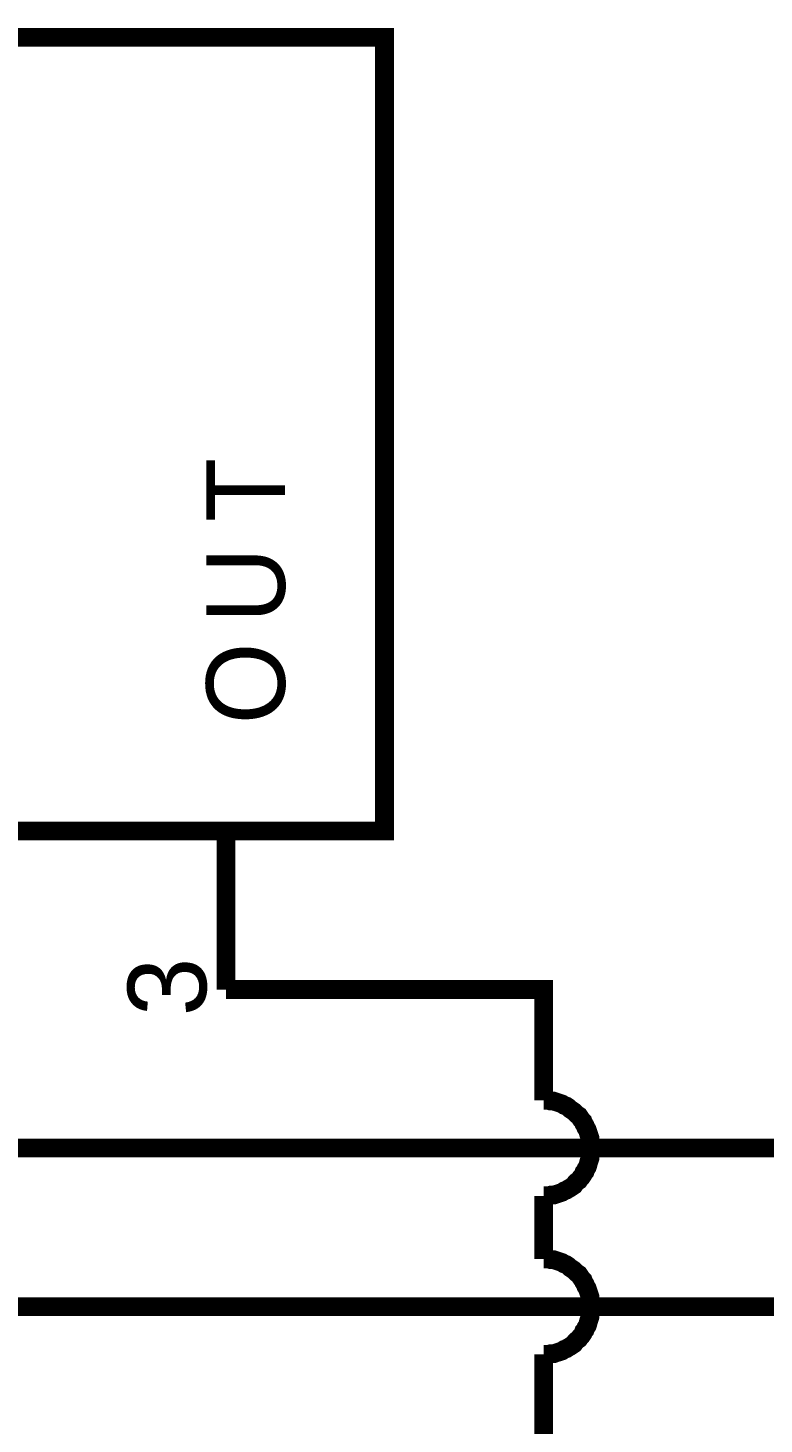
# Model space of a CAD drawing. Header units: inches. Extents: x 0 to 22.3, y 0 to 15.7.
# Drawn here: x 3.275 to 3.739, y 13.626 to 14.505 of the extents above; entities that cross this region are included whole.
import ezdxf

# ---------------------------------------------------------------- set-up
doc = ezdxf.new("R2010")
doc.units = ezdxf.units.IN
doc.header["$MEASUREMENT"] = 0
doc.layers.add('Sheet', color=255, linetype='Continuous')

msp = doc.modelspace()

# ---------------------------------------------------------------- linework, layer by layer
at = {"layer": 'Sheet'}
for points in [[(2.90022, 14.49907, 0.0118, 0.0118, 0), (3.50007, 14.49907, 0.0118, 0.0118, 0), (3.50007, 13.99917, 0.0118, 0.0118, 0), (2.90022, 13.99917, 0.0118, 0.0118, 0), (2.90022, 14.49907, 0.0118, 0.0118, 0)], [(2.90022, 14.49907, 0.0039, 0.0039, 0), (2.90022, 13.99917, 0.0039, 0.0039, 0), (3.50007, 13.99917, 0.0039, 0.0039, 0), (3.50007, 14.49907, 0.0039, 0.0039, 0), (2.90022, 14.49907, 0.0039, 0.0039, 0), (2.90022, 14.49907, 0.0039, 0.0039, 0)]]:
    msp.add_lwpolyline(points, format="xyseb", close=True, dxfattribs=at)
for points in [[(8.20027, 13.76932, 0.0118, 0.0118, 0), (8.20027, 13.69949, 0.0118, 0.0118, 0), (7.20038, 13.69949, 0.0118, 0.0118, 0), (6.20004, 13.69949, 0.0118, 0.0118, 0), (5.20015, 13.69949, 0.0118, 0.0118, 0), (4.20026, 13.69949, 0.0118, 0.0118, 0), (3.20036, 13.69949, 0.0118, 0.0118, 0), (2.20003, 13.69949, 0.0118, 0.0118, 0), (1.40038, 13.69949, 0.0118, 0.0118, 0), (1.40038, 14.19939, 0.0118, 0.0118, 0), (1.10024, 14.19939, 0.0118, 0.0118, 0)], [(3.40017, 13.99917, 0.0118, 0.0118, 0), (3.40017, 13.89927, 0.0118, 0.0118, 0)], [(3.23042, 13.79938, 0.0118, 0.0118, 0), (4.00001, 13.79938, 0.0118, 0.0118, 0), (4.00001, 13.89927, 0.0118, 0.0118, 0)], [(3.40017, 13.89927, 0.0118, 0.0118, 0), (3.60041, 13.89927, 0.0118, 0.0118, 0), (3.60041, 13.82944, 0.0118, 0.0118, 0)], [(3.63003, 13.79938, 0.0118, 0.0118, 0), (3.63003, 13.80071, 0.0118, 0.0118, 0), (3.63003, 13.80247, 0.0118, 0.0118, 0), (3.62958, 13.8038, 0.0118, 0.0118, 0), (3.62958, 13.80557, 0.0118, 0.0118, 0), (3.62914, 13.80689, 0.0118, 0.0118, 0), (3.6287, 13.80822, 0.0118, 0.0118, 0), (3.62826, 13.80955, 0.0118, 0.0118, 0), (3.62782, 13.81087, 0.0118, 0.0118, 0), (3.62693, 13.8122, 0.0118, 0.0118, 0), (3.62649, 13.81352, 0.0118, 0.0118, 0), (3.62561, 13.81485, 0.0118, 0.0118, 0), (3.62516, 13.81618, 0.0118, 0.0118, 0), (3.62428, 13.81706, 0.0118, 0.0118, 0), (3.6234, 13.81839, 0.0118, 0.0118, 0), (3.62251, 13.81971, 0.0118, 0.0118, 0), (3.62119, 13.8206, 0.0118, 0.0118, 0), (3.6203, 13.82148, 0.0118, 0.0118, 0), (3.61942, 13.82236, 0.0118, 0.0118, 0), (3.61809, 13.82325, 0.0118, 0.0118, 0), (3.61677, 13.82413, 0.0118, 0.0118, 0), (3.61588, 13.82502, 0.0118, 0.0118, 0), (3.61456, 13.8259, 0.0118, 0.0118, 0), (3.61323, 13.82634, 0.0118, 0.0118, 0), (3.6119, 13.82723, 0.0118, 0.0118, 0), (3.61058, 13.82767, 0.0118, 0.0118, 0), (3.60925, 13.82811, 0.0118, 0.0118, 0), (3.60792, 13.82855, 0.0118, 0.0118, 0), (3.6066, 13.82899, 0.0118, 0.0118, 0), (3.60483, 13.82899, 0.0118, 0.0118, 0), (3.6035, 13.82944, 0.0118, 0.0118, 0), (3.60174, 13.82944, 0.0118, 0.0118, 0), (3.60041, 13.82944, 0.0118, 0.0118, 0)], [(3.60041, 13.82944, 0.0118, 0.0118, 0), (3.60041, 13.82944, 0.0118, 0.0118, 0), (3.60041, 13.82944, 0.0118, 0.0118, 0), (3.60041, 13.82944, 0.0118, 0.0118, 0), (3.60041, 13.82944, 0.0118, 0.0118, 0), (3.60041, 13.82944, 0.0118, 0.0118, 0), (3.60041, 13.82944, 0.0118, 0.0118, 0), (3.60041, 13.82944, 0.0118, 0.0118, 0), (3.60041, 13.82944, 0.0118, 0.0118, 0), (3.60041, 13.82944, 0.0118, 0.0118, 0), (3.60041, 13.82944, 0.0118, 0.0118, 0), (3.60041, 13.82944, 0.0118, 0.0118, 0), (3.60041, 13.82944, 0.0118, 0.0118, 0), (3.60041, 13.82944, 0.0118, 0.0118, 0), (3.60041, 13.82944, 0.0118, 0.0118, 0), (3.60041, 13.82944, 0.0118, 0.0118, 0), (3.60041, 13.82944, 0.0118, 0.0118, 0), (3.60041, 13.82944, 0.0118, 0.0118, 0), (3.60041, 13.82944, 0.0118, 0.0118, 0), (3.60041, 13.82944, 0.0118, 0.0118, 0), (3.60041, 13.82944, 0.0118, 0.0118, 0), (3.60041, 13.82944, 0.0118, 0.0118, 0), (3.60041, 13.82944, 0.0118, 0.0118, 0), (3.60041, 13.82944, 0.0118, 0.0118, 0), (3.60041, 13.82944, 0.0118, 0.0118, 0), (3.60041, 13.82944, 0.0118, 0.0118, 0), (3.60041, 13.82944, 0.0118, 0.0118, 0), (3.60041, 13.82944, 0.0118, 0.0118, 0), (3.60041, 13.82944, 0.0118, 0.0118, 0), (3.60041, 13.82944, 0.0118, 0.0118, 0), (3.60041, 13.82944, 0.0118, 0.0118, 0), (3.60041, 13.82944, 0.0118, 0.0118, 0), (3.60041, 13.82944, 0.0118, 0.0118, 0)], [(3.60041, 13.76932, 0.0118, 0.0118, 0), (3.60174, 13.76932, 0.0118, 0.0118, 0), (3.6035, 13.76932, 0.0118, 0.0118, 0), (3.60483, 13.76977, 0.0118, 0.0118, 0), (3.6066, 13.76977, 0.0118, 0.0118, 0), (3.60792, 13.77021, 0.0118, 0.0118, 0), (3.60925, 13.77065, 0.0118, 0.0118, 0), (3.61058, 13.77109, 0.0118, 0.0118, 0), (3.6119, 13.77153, 0.0118, 0.0118, 0), (3.61323, 13.77242, 0.0118, 0.0118, 0), (3.61456, 13.77286, 0.0118, 0.0118, 0), (3.61588, 13.77374, 0.0118, 0.0118, 0), (3.61677, 13.77419, 0.0118, 0.0118, 0), (3.61809, 13.77507, 0.0118, 0.0118, 0), (3.61942, 13.77595, 0.0118, 0.0118, 0), (3.6203, 13.77728, 0.0118, 0.0118, 0), (3.62119, 13.77816, 0.0118, 0.0118, 0), (3.62251, 13.77905, 0.0118, 0.0118, 0), (3.6234, 13.78037, 0.0118, 0.0118, 0), (3.62428, 13.78126, 0.0118, 0.0118, 0), (3.62516, 13.78258, 0.0118, 0.0118, 0), (3.62561, 13.78391, 0.0118, 0.0118, 0), (3.62649, 13.78479, 0.0118, 0.0118, 0), (3.62693, 13.78612, 0.0118, 0.0118, 0), (3.62782, 13.78745, 0.0118, 0.0118, 0), (3.62826, 13.78877, 0.0118, 0.0118, 0), (3.6287, 13.79054, 0.0118, 0.0118, 0), (3.62914, 13.79187, 0.0118, 0.0118, 0), (3.62958, 13.79319, 0.0118, 0.0118, 0), (3.62958, 13.79496, 0.0118, 0.0118, 0), (3.63003, 13.79629, 0.0118, 0.0118, 0), (3.63003, 13.79761, 0.0118, 0.0118, 0), (3.63003, 13.79938, 0.0118, 0.0118, 0)], [(3.60041, 13.76932, 0.0118, 0.0118, 0), (3.60041, 13.72954, 0.0118, 0.0118, 0)], [(3.63003, 13.69949, 0.0118, 0.0118, 0), (3.63003, 13.70081, 0.0118, 0.0118, 0), (3.63003, 13.70258, 0.0118, 0.0118, 0), (3.62958, 13.70391, 0.0118, 0.0118, 0), (3.62958, 13.70568, 0.0118, 0.0118, 0), (3.62914, 13.707, 0.0118, 0.0118, 0), (3.6287, 13.70833, 0.0118, 0.0118, 0), (3.62826, 13.70965, 0.0118, 0.0118, 0), (3.62782, 13.71098, 0.0118, 0.0118, 0), (3.62693, 13.71231, 0.0118, 0.0118, 0), (3.62649, 13.71363, 0.0118, 0.0118, 0), (3.62561, 13.71496, 0.0118, 0.0118, 0), (3.62516, 13.71628, 0.0118, 0.0118, 0), (3.62428, 13.71717, 0.0118, 0.0118, 0), (3.6234, 13.71849, 0.0118, 0.0118, 0), (3.62251, 13.71982, 0.0118, 0.0118, 0), (3.62119, 13.7207, 0.0118, 0.0118, 0), (3.6203, 13.72159, 0.0118, 0.0118, 0), (3.61942, 13.72247, 0.0118, 0.0118, 0), (3.61809, 13.72336, 0.0118, 0.0118, 0), (3.61677, 13.72424, 0.0118, 0.0118, 0), (3.61588, 13.72512, 0.0118, 0.0118, 0), (3.61456, 13.72601, 0.0118, 0.0118, 0), (3.61323, 13.72645, 0.0118, 0.0118, 0), (3.6119, 13.72733, 0.0118, 0.0118, 0), (3.61058, 13.72778, 0.0118, 0.0118, 0), (3.60925, 13.72822, 0.0118, 0.0118, 0), (3.60792, 13.72866, 0.0118, 0.0118, 0), (3.6066, 13.7291, 0.0118, 0.0118, 0), (3.60483, 13.7291, 0.0118, 0.0118, 0), (3.6035, 13.72954, 0.0118, 0.0118, 0), (3.60174, 13.72954, 0.0118, 0.0118, 0), (3.60041, 13.72954, 0.0118, 0.0118, 0)], [(3.60041, 13.72954, 0.0118, 0.0118, 0), (3.60041, 13.72954, 0.0118, 0.0118, 0), (3.60041, 13.72954, 0.0118, 0.0118, 0), (3.60041, 13.72954, 0.0118, 0.0118, 0), (3.60041, 13.72954, 0.0118, 0.0118, 0), (3.60041, 13.72954, 0.0118, 0.0118, 0), (3.60041, 13.72954, 0.0118, 0.0118, 0), (3.60041, 13.72954, 0.0118, 0.0118, 0), (3.60041, 13.72954, 0.0118, 0.0118, 0), (3.60041, 13.72954, 0.0118, 0.0118, 0), (3.60041, 13.72954, 0.0118, 0.0118, 0), (3.60041, 13.72954, 0.0118, 0.0118, 0), (3.60041, 13.72954, 0.0118, 0.0118, 0), (3.60041, 13.72954, 0.0118, 0.0118, 0), (3.60041, 13.72954, 0.0118, 0.0118, 0), (3.60041, 13.72954, 0.0118, 0.0118, 0), (3.60041, 13.72954, 0.0118, 0.0118, 0), (3.60041, 13.72954, 0.0118, 0.0118, 0), (3.60041, 13.72954, 0.0118, 0.0118, 0), (3.60041, 13.72954, 0.0118, 0.0118, 0), (3.60041, 13.72954, 0.0118, 0.0118, 0), (3.60041, 13.72954, 0.0118, 0.0118, 0), (3.60041, 13.72954, 0.0118, 0.0118, 0), (3.60041, 13.72954, 0.0118, 0.0118, 0), (3.60041, 13.72954, 0.0118, 0.0118, 0), (3.60041, 13.72954, 0.0118, 0.0118, 0), (3.60041, 13.72954, 0.0118, 0.0118, 0), (3.60041, 13.72954, 0.0118, 0.0118, 0), (3.60041, 13.72954, 0.0118, 0.0118, 0), (3.60041, 13.72954, 0.0118, 0.0118, 0), (3.60041, 13.72954, 0.0118, 0.0118, 0), (3.60041, 13.72954, 0.0118, 0.0118, 0), (3.60041, 13.72954, 0.0118, 0.0118, 0)], [(3.60041, 13.66943, 0.0118, 0.0118, 0), (3.60174, 13.66943, 0.0118, 0.0118, 0), (3.6035, 13.66943, 0.0118, 0.0118, 0), (3.60483, 13.66987, 0.0118, 0.0118, 0), (3.6066, 13.66987, 0.0118, 0.0118, 0), (3.60792, 13.67032, 0.0118, 0.0118, 0), (3.60925, 13.67076, 0.0118, 0.0118, 0), (3.61058, 13.6712, 0.0118, 0.0118, 0), (3.6119, 13.67164, 0.0118, 0.0118, 0), (3.61323, 13.67253, 0.0118, 0.0118, 0), (3.61456, 13.67297, 0.0118, 0.0118, 0), (3.61588, 13.67385, 0.0118, 0.0118, 0), (3.61677, 13.67429, 0.0118, 0.0118, 0), (3.61809, 13.67518, 0.0118, 0.0118, 0), (3.61942, 13.67606, 0.0118, 0.0118, 0), (3.6203, 13.67739, 0.0118, 0.0118, 0), (3.62119, 13.67827, 0.0118, 0.0118, 0), (3.62251, 13.67916, 0.0118, 0.0118, 0), (3.6234, 13.68048, 0.0118, 0.0118, 0), (3.62428, 13.68137, 0.0118, 0.0118, 0), (3.62516, 13.68269, 0.0118, 0.0118, 0), (3.62561, 13.68402, 0.0118, 0.0118, 0), (3.62649, 13.6849, 0.0118, 0.0118, 0), (3.62693, 13.68623, 0.0118, 0.0118, 0), (3.62782, 13.68755, 0.0118, 0.0118, 0), (3.62826, 13.68888, 0.0118, 0.0118, 0), (3.6287, 13.69065, 0.0118, 0.0118, 0), (3.62914, 13.69197, 0.0118, 0.0118, 0), (3.62958, 13.6933, 0.0118, 0.0118, 0), (3.62958, 13.69507, 0.0118, 0.0118, 0), (3.63003, 13.69639, 0.0118, 0.0118, 0), (3.63003, 13.69772, 0.0118, 0.0118, 0), (3.63003, 13.69949, 0.0118, 0.0118, 0)], [(3.60041, 13.66943, 0.0118, 0.0118, 0), (3.60041, 12.49945, 0.0118, 0.0118, 0), (3.60041, 12.42961, 0.0118, 0.0118, 0)]]:
    msp.add_lwpolyline(points, format="xyseb", dxfattribs=at)

# ---------------------------------------------------------------- texts
for s, p in [('T', (3.4373, 14.19365)), ('U', (3.4373, 14.13)), ('O', (3.4373, 14.06635)), ('3', (3.38779, 13.88248))]:
    msp.add_text(s, height=0.0495, rotation=90, dxfattribs=at).set_placement(p)

doc.saveas('drawing.dxf')
